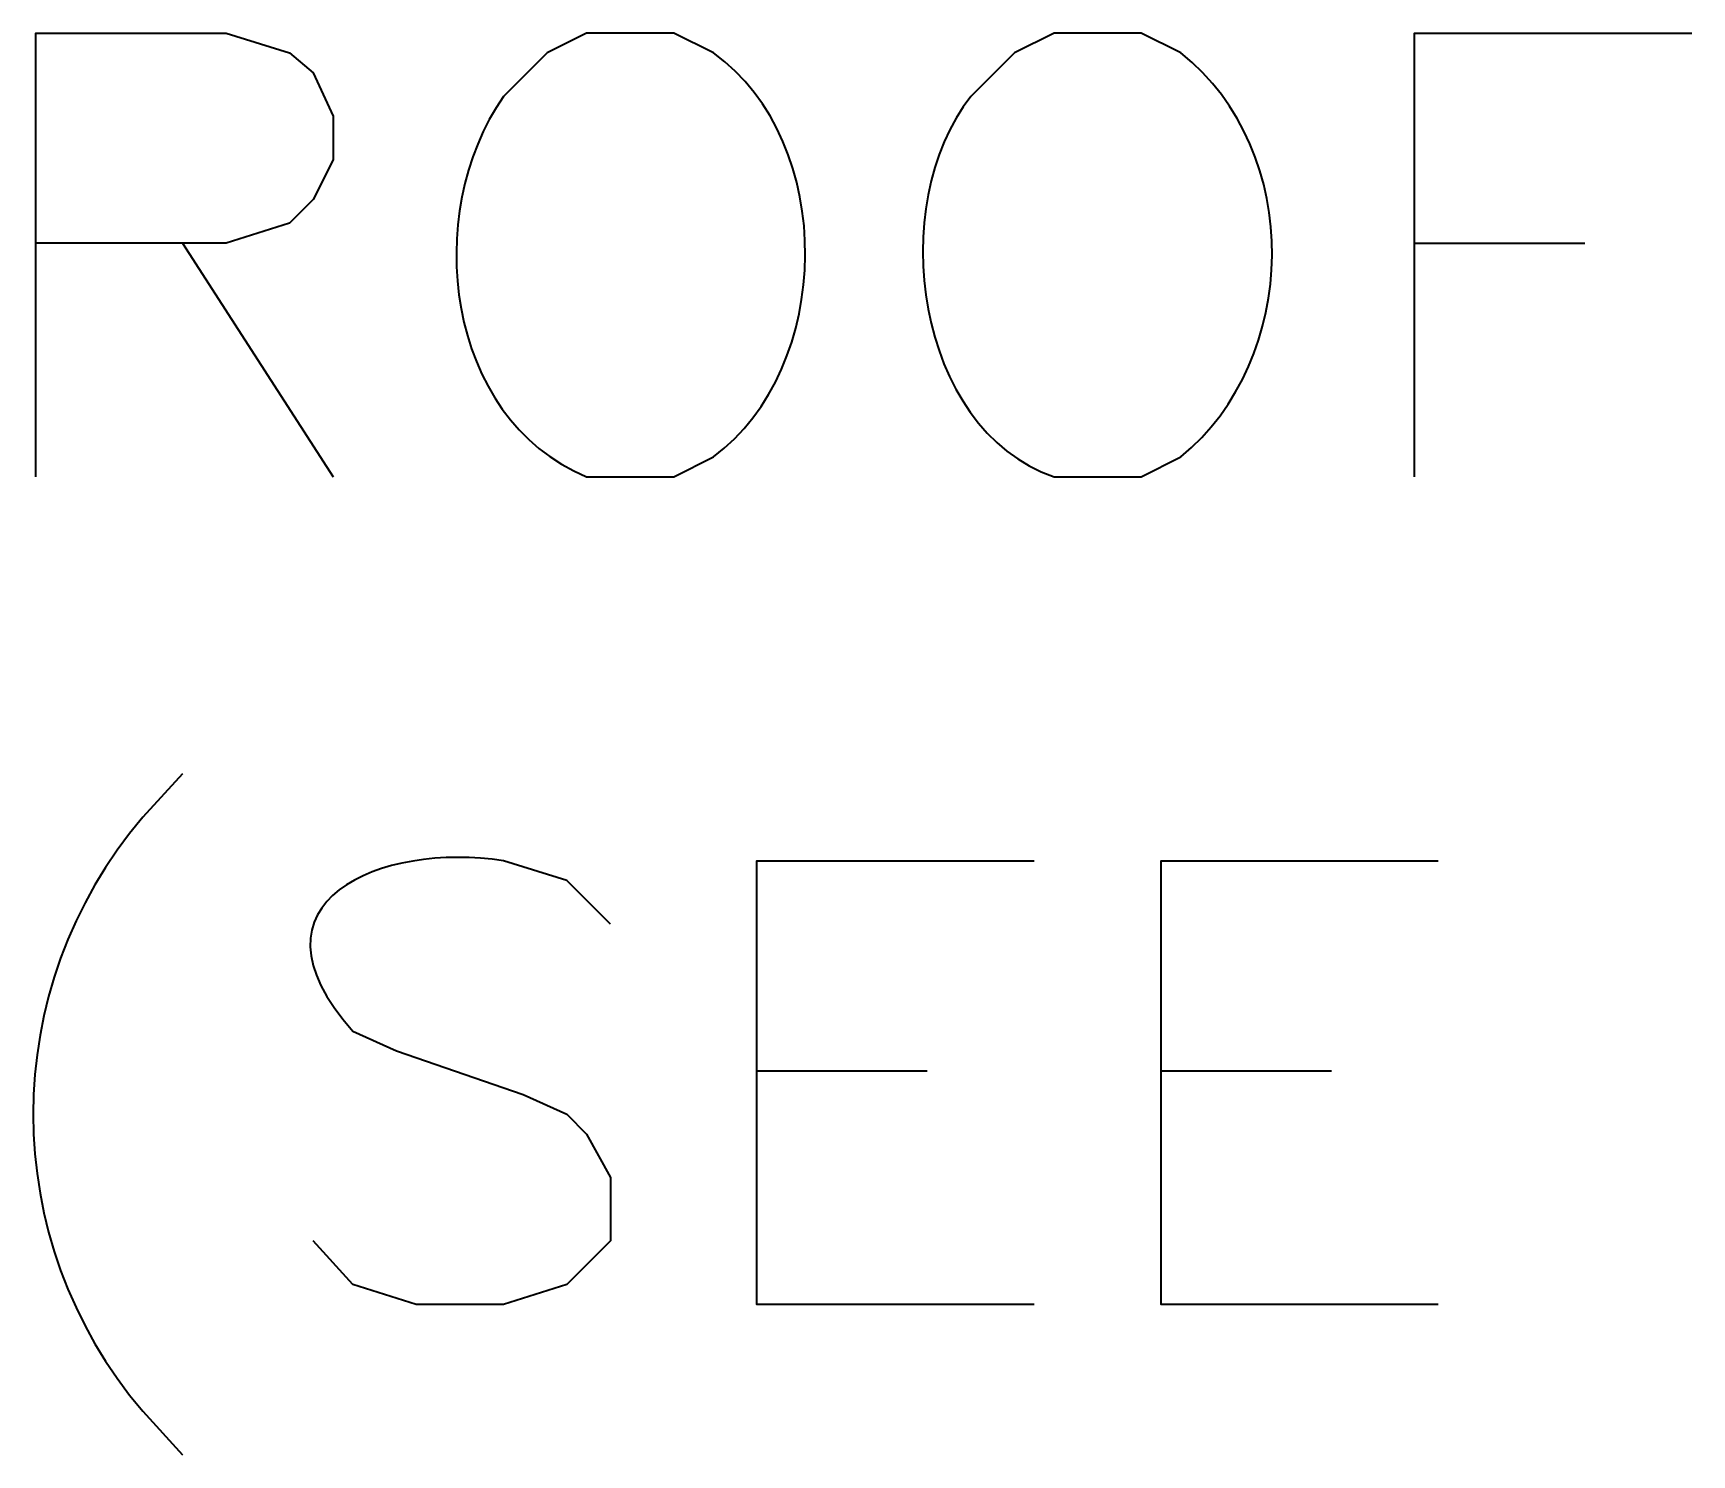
# Model space of a CAD drawing. Header units: inches. Extents: x 5 to 516, y -193 to 129.
# Drawn here: x 45.5639 to 46.0291, y -174.1958 to -173.7969 of the extents above; entities that cross this region are included whole.
import ezdxf

# ---------------------------------------------------------------- set-up
doc = ezdxf.new("R2010")
doc.units = ezdxf.units.IN
doc.header["$MEASUREMENT"] = 0
doc.layers.add('PDF7_Geometry', color=7, linetype='Continuous')

msp = doc.modelspace()

# ---------------------------------------------------------------- linework, layer by layer
at = {"layer": 'PDF7_Geometry', "lineweight": 35}
for points in [[(45.564664, -173.9213381), (45.564664, -173.7968936), (45.6179973, -173.7968936), (45.6357751, -173.8024492), (45.6424418, -173.8080047), (45.6479973, -173.820227), (45.6479973, -173.8324492), (45.6424418, -173.8435603), (45.6357751, -173.850227), (45.6179973, -173.8557825), (45.564664, -173.8557825)], [(45.7546634, -173.8024497), (45.7435522, -173.7968942), (45.7191078, -173.7968942), (45.7079967, -173.8024497), (45.6957745, -173.8146719)], [(45.8857748, -173.8024497), (45.8746637, -173.7968942), (45.8502192, -173.7968942), (45.8391081, -173.8024497), (45.8268859, -173.8146719)], [(45.9513308, -173.9213381), (45.9513308, -173.7968936), (46.0291085, -173.7968936)], [(45.6057745, -173.8557818), (45.6479968, -173.9213374)], [(45.9513308, -173.8557818), (45.9991085, -173.8557818)], [(45.7191078, -173.9213386), (45.7435522, -173.9213386), (45.7546634, -173.9157831)], [(45.8502192, -173.9213386), (45.8746637, -173.9213386), (45.8857748, -173.9157831)], [(45.7257753, -174.0468942), (45.7135531, -174.034672), (45.6957753, -174.0291164)], [(45.8446637, -174.153561), (45.7668859, -174.153561), (45.7668859, -174.0291166), (45.8446637, -174.0291166)], [(45.9579969, -174.153561), (45.8802191, -174.153561), (45.8802191, -174.0291166), (45.9579969, -174.0291166)], [(45.6535531, -174.0768942), (45.6657753, -174.0824497), (45.7013309, -174.094672), (45.7135531, -174.1002275), (45.7191087, -174.1057831), (45.7257753, -174.1180053), (45.7257753, -174.1357831), (45.7135531, -174.1480053), (45.6957753, -174.1535609), (45.6713309, -174.1535609), (45.6535531, -174.1480053), (45.642442, -174.1357831)], [(45.7668859, -174.0880048), (45.8146637, -174.0880048)], [(45.8802191, -174.0880048), (45.9279969, -174.0880048)]]:
    msp.add_lwpolyline(points, dxfattribs=at)
msp.add_lwpolyline([(45.6057745, -174.0046714), (45.5946634, -174.0168936, 0.36950018), (45.5946634, -174.1835603), (45.6057745, -174.1957825)], format="xyb", dxfattribs=at)
for points in [[(45.7546634, -173.9157831), (45.7883115, -173.8909868), (45.7897004, -173.8275608), (45.7546634, -173.8024497)], [(45.8857748, -173.9157831), (45.9191452, -173.8885423), (45.9206266, -173.8300608), (45.8857748, -173.8024497)], [(45.6957745, -173.8146719), (45.672793, -173.8475794), (45.6793485, -173.9049127), (45.7191078, -173.9213386)], [(45.8268859, -173.8146719), (45.8029229, -173.8449497), (45.8111452, -173.9079127), (45.8502192, -173.9213386)], [(45.6957753, -174.0291164), (45.661979, -174.0237831), (45.6208309, -174.0403386), (45.6535531, -174.0768942)]]:
    msp.add_open_spline(points, degree=3, dxfattribs=at)

doc.saveas('drawing.dxf')
